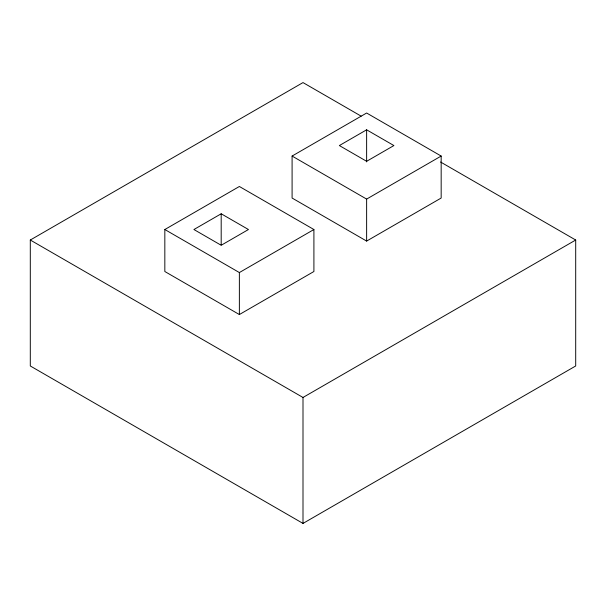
<?xml version="1.0" encoding="UTF-8"?>
<svg xmlns="http://www.w3.org/2000/svg" width="606" height="606" viewBox="0 0 606 606"><rect width="100%" height="100%" fill="white"/><g stroke="black" fill="none" stroke-linecap="round" stroke-linejoin="round"><path stroke-width="0.91" d="M440.577 162.014L575.7 240.021L575.7 365.979L303 523.417L30.3 365.979L30.3 240.021L303 82.583L361.146 116.147M164.832 229.522L239.37 186.489L313.908 229.522L313.908 271.511L239.37 314.544L164.832 271.511L164.832 229.522L239.37 272.556L313.908 229.522M292.092 156.053L366.63 113.019L441.168 156.053L441.168 198.041L366.63 241.074L292.092 198.041L292.092 156.053L366.63 199.086L441.168 156.053M221.19 213.782L193.92 229.522L221.19 245.271L248.46 229.522L221.19 213.782L221.19 244.915M366.63 129.813L339.36 145.554L366.63 161.302L393.9 145.554L366.63 129.813L366.63 161.893M30.3 240.021L303 397.468L575.7 240.021M366.63 199.086L366.63 241.074M303 397.468L303 523.417M239.37 272.556L239.37 314.544"/></g></svg>
